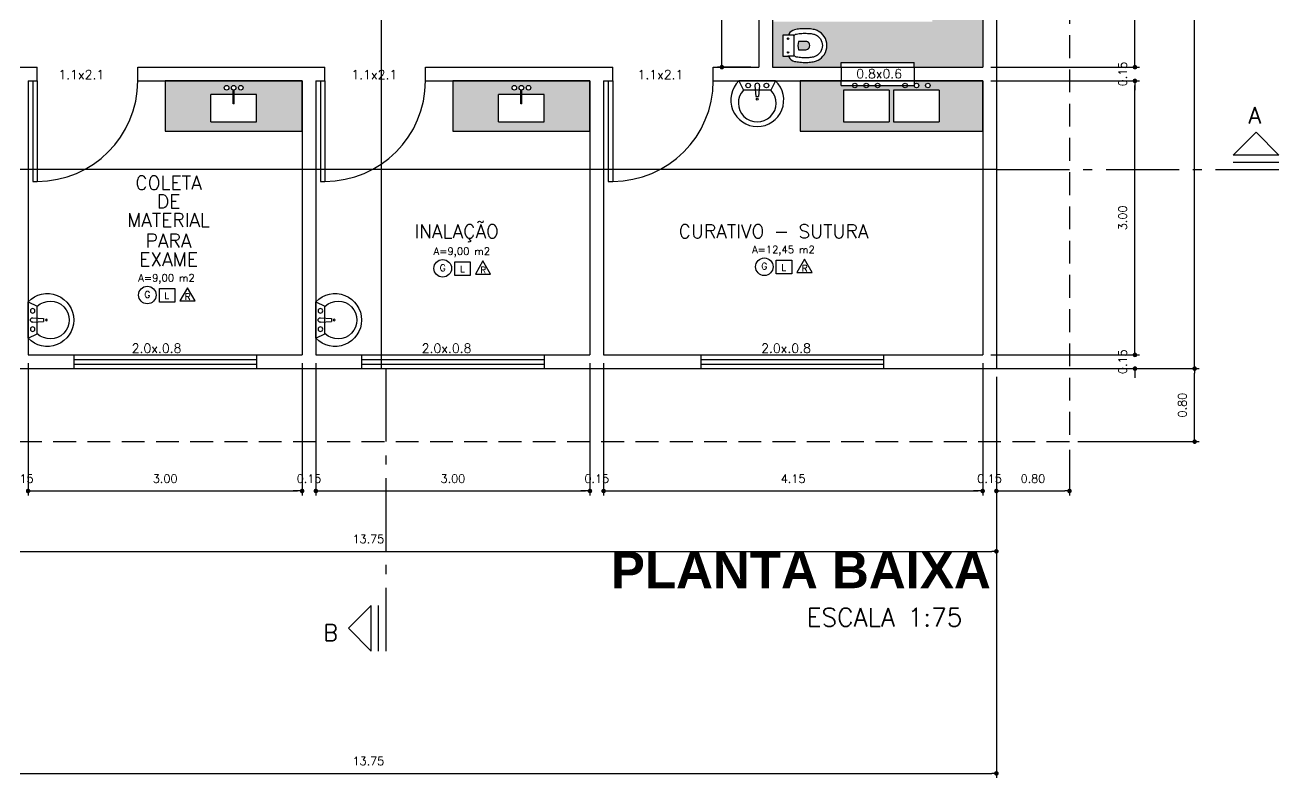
# Model space of a CAD drawing. Extents: x -410.3 to -320, y 119.3 to 190.5.
# Drawn here: x -355.34 to -341.61, y 137.12 to 145.36 of the extents above; entities that cross this region are included whole.
import ezdxf
from ezdxf.enums import TextEntityAlignment as Align

# ---------------------------------------------------------------- set-up
doc = ezdxf.new("R2010")
doc.units = 0
doc.header["$MEASUREMENT"] = 0
doc.linetypes.add('DASHDOT', pattern=[1.1, 0.8, -0.15, 0, -0.15])
doc.linetypes.add('HIDDEN', pattern=[0.375, 0.25, -0.125])
doc.layers.get('DEFPOINTS').update_dxf_attribs({"linetype": 'CONTINUOUS'})
for name, color, linetype in [('ACESSÓRIO', 2, 'CONTINUOUS'), ('ALVENARIA', 7, 'CONTINUOUS'), ('ALVENARIA1', 44, 'CONTINUOUS'), ('COBERTURA', 6, 'CONTINUOUS'), ('COTA', 1, 'CONTINUOUS'), ('HATCH', 30, 'CONTINUOUS'), ('JAPOR', 142, 'CONTINUOUS'), ('TEXTO2', 40, 'CONTINUOUS'), ('TEXTO3', 3, 'CONTINUOUS'), ('TEXTO4', 4, 'CONTINUOUS'), ('TEXTO5', 5, 'CONTINUOUS')]:
    doc.layers.add(name, color=color, linetype=linetype)
doc.styles.add('SANSSERIFBOLD', font='sasb____.pfb')
doc.styles.add('SIMPLEX', font='SIMPLEX.SHX')
doc.dimstyles.new('DIM50', dxfattribs={"dimtxt": 0.09, "dimasz": 0.05, "dimexe": 0.05, "dimexo": 0.09, "dimgap": 0.09, "dimtad": 1, "dimzin": 0, "dimdsep": 46, "dimtxsty": 'SIMPLEX', "dimblk": 'DOT', "dimcen": 0.09, "dimadec": 0, "dimazin": 0, "dimtfac": 1, "dimtix": 1, "dimtofl": 0, "dimtmove": 2, "dimatfit": 3, "dimldrblk": 'DOT', "dimfxl": 1, "dimtolj": 1, "dimtzin": 0, "dimarcsym": 0})
pattern_1 = [(172.5, (0, 0), (-0.13179271, -0.14070132), [0, -0.152, 0, -0.17, 0, -0.1625]), (142.5, (0, 0), (-0.32469797, -0.07441375), [0, -0.082, 0, -0.137, 0, -0.0525]), (102.5, (0.08697, -0.08697), (-0.22060324, 0.21980293), [0, -0.05, 0, -0.18, 0, -0.235]), (92.5, (0.08697, -0.08697), (-0.27462629, 0.15050422), [0, -0.025, 0, -0.118, 0, -0.135])]

# ---------------------------------------------------------------- blocks, each defined once
blk = doc.blocks.new('DOT')
at = {"layer": 'ALVENARIA', "color": 0, "linetype": 'ByBlock'}
blk.add_line((-0.5, 0), (-1, 0), dxfattribs=at)
at = {"layer": 'ALVENARIA', "color": 0, "linetype": 'ByBlock', "const_width": 0.5}
blk.add_lwpolyline([(-0.25, 0, 1), (0.25, 0, 1)], format="xyb", close=True, dxfattribs=at)
blk = doc.blocks.new('*D251')
at = {"layer": 'COTA', "color": 0, "linetype": 'ByBlock', "lineweight": -2}
for p, q in [((-355.454, 141.662), (-355.454, 140.212)), ((-355.304, 141.662), (-355.304, 140.212)), ((-355.504, 140.262), (-355.554, 140.262)), ((-355.254, 140.262), (-355.204, 140.262))]:
    blk.add_line(p, q, dxfattribs=at)
at = {"layer": 'DEFPOINTS', "color": 0, "linetype": 'ByBlock'}
for p in [(-355.454, 141.752), (-355.304, 141.752), (-355.304, 140.262)]:
    blk.add_point(p, dxfattribs=at)
at = {"layer": 'COTA', "color": 0, "linetype": 'ByBlock', "lineweight": -2, "xscale": 0.05, "yscale": 0.05, "zscale": 0.05}
blk.add_blockref('DOT', (-355.454, 140.262), dxfattribs=at)
at = {"layer": 'COTA', "color": 0, "linetype": 'ByBlock', "lineweight": -2, "xscale": 0.05, "yscale": 0.05, "zscale": 0.05, "rotation": 180}
blk.add_blockref('DOT', (-355.304, 140.262), dxfattribs=at)
at = {"layer": 'COTA', "color": 0, "linetype": 'ByBlock', "insert": (-355.379, 140.397), "char_height": 0.09, "attachment_point": 5, "style": 'SIMPLEX'}
blk.add_mtext('\\A1;0.15', dxfattribs=at)
blk = doc.blocks.new('*D252')
at = {"layer": 'COTA', "color": 0, "linetype": 'ByBlock', "lineweight": -2}
for p, q in [((-355.304, 141.662), (-355.304, 140.212)), ((-352.304, 141.662), (-352.304, 140.212)), ((-355.254, 140.262), (-352.354, 140.262))]:
    blk.add_line(p, q, dxfattribs=at)
at = {"layer": 'DEFPOINTS', "color": 0, "linetype": 'ByBlock'}
for p in [(-355.304, 141.752), (-352.304, 141.752), (-352.304, 140.262)]:
    blk.add_point(p, dxfattribs=at)
at = {"layer": 'COTA', "color": 0, "linetype": 'ByBlock', "lineweight": -2, "xscale": 0.05, "yscale": 0.05, "zscale": 0.05, "rotation": 180}
blk.add_blockref('DOT', (-355.304, 140.262), dxfattribs=at)
at = {"layer": 'COTA', "color": 0, "linetype": 'ByBlock', "lineweight": -2, "xscale": 0.05, "yscale": 0.05, "zscale": 0.05}
blk.add_blockref('DOT', (-352.304, 140.262), dxfattribs=at)
at = {"layer": 'COTA', "color": 0, "linetype": 'ByBlock', "insert": (-353.804, 140.397), "char_height": 0.09, "attachment_point": 5, "style": 'SIMPLEX'}
blk.add_mtext('\\A1;3.00', dxfattribs=at)
blk = doc.blocks.new('*D253')
at = {"layer": 'COTA', "color": 0, "linetype": 'ByBlock', "lineweight": -2}
for p, q in [((-352.304, 141.662), (-352.304, 140.212)), ((-352.154, 141.662), (-352.154, 140.212)), ((-352.354, 140.262), (-352.404, 140.262)), ((-352.104, 140.262), (-352.054, 140.262))]:
    blk.add_line(p, q, dxfattribs=at)
at = {"layer": 'DEFPOINTS', "color": 0, "linetype": 'ByBlock'}
for p in [(-352.304, 141.752), (-352.154, 141.752), (-352.154, 140.262)]:
    blk.add_point(p, dxfattribs=at)
at = {"layer": 'COTA', "color": 0, "linetype": 'ByBlock', "lineweight": -2, "xscale": 0.05, "yscale": 0.05, "zscale": 0.05}
blk.add_blockref('DOT', (-352.304, 140.262), dxfattribs=at)
at = {"layer": 'COTA', "color": 0, "linetype": 'ByBlock', "lineweight": -2, "xscale": 0.05, "yscale": 0.05, "zscale": 0.05, "rotation": 180}
blk.add_blockref('DOT', (-352.154, 140.262), dxfattribs=at)
at = {"layer": 'COTA', "color": 0, "linetype": 'ByBlock', "insert": (-352.229, 140.397), "char_height": 0.09, "attachment_point": 5, "style": 'SIMPLEX'}
blk.add_mtext('\\A1;0.15', dxfattribs=at)
blk = doc.blocks.new('*D254')
at = {"layer": 'COTA', "color": 0, "linetype": 'ByBlock', "lineweight": -2}
for p, q in [((-352.154, 141.662), (-352.154, 140.212)), ((-349.154, 141.662), (-349.154, 140.212)), ((-352.104, 140.262), (-349.204, 140.262))]:
    blk.add_line(p, q, dxfattribs=at)
at = {"layer": 'DEFPOINTS', "color": 0, "linetype": 'ByBlock'}
for p in [(-352.154, 141.752), (-349.154, 141.752), (-349.154, 140.262)]:
    blk.add_point(p, dxfattribs=at)
at = {"layer": 'COTA', "color": 0, "linetype": 'ByBlock', "lineweight": -2, "xscale": 0.05, "yscale": 0.05, "zscale": 0.05, "rotation": 180}
blk.add_blockref('DOT', (-352.154, 140.262), dxfattribs=at)
at = {"layer": 'COTA', "color": 0, "linetype": 'ByBlock', "lineweight": -2, "xscale": 0.05, "yscale": 0.05, "zscale": 0.05}
blk.add_blockref('DOT', (-349.154, 140.262), dxfattribs=at)
at = {"layer": 'COTA', "color": 0, "linetype": 'ByBlock', "insert": (-350.654, 140.397), "char_height": 0.09, "attachment_point": 5, "style": 'SIMPLEX'}
blk.add_mtext('\\A1;3.00', dxfattribs=at)
blk = doc.blocks.new('*D255')
at = {"layer": 'COTA', "color": 0, "linetype": 'ByBlock', "lineweight": -2}
for p, q in [((-349.154, 141.662), (-349.154, 140.212)), ((-349.004, 141.662), (-349.004, 140.212)), ((-349.204, 140.262), (-349.254, 140.262)), ((-348.954, 140.262), (-348.904, 140.262))]:
    blk.add_line(p, q, dxfattribs=at)
at = {"layer": 'DEFPOINTS', "color": 0, "linetype": 'ByBlock'}
for p in [(-349.154, 141.752), (-349.004, 141.752), (-349.004, 140.262)]:
    blk.add_point(p, dxfattribs=at)
at = {"layer": 'COTA', "color": 0, "linetype": 'ByBlock', "lineweight": -2, "xscale": 0.05, "yscale": 0.05, "zscale": 0.05}
blk.add_blockref('DOT', (-349.154, 140.262), dxfattribs=at)
at = {"layer": 'COTA', "color": 0, "linetype": 'ByBlock', "lineweight": -2, "xscale": 0.05, "yscale": 0.05, "zscale": 0.05, "rotation": 180}
blk.add_blockref('DOT', (-349.004, 140.262), dxfattribs=at)
at = {"layer": 'COTA', "color": 0, "linetype": 'ByBlock', "insert": (-349.079, 140.397), "char_height": 0.09, "attachment_point": 5, "style": 'SIMPLEX'}
blk.add_mtext('\\A1;0.15', dxfattribs=at)
blk = doc.blocks.new('*D256')
at = {"layer": 'COTA', "color": 0, "linetype": 'ByBlock', "lineweight": -2}
for p, q in [((-349.004, 141.662), (-349.004, 140.212)), ((-344.854, 141.662), (-344.854, 140.212)), ((-348.954, 140.262), (-344.904, 140.262))]:
    blk.add_line(p, q, dxfattribs=at)
at = {"layer": 'DEFPOINTS', "color": 0, "linetype": 'ByBlock'}
for p in [(-349.004, 141.752), (-344.854, 141.752), (-344.854, 140.262)]:
    blk.add_point(p, dxfattribs=at)
at = {"layer": 'COTA', "color": 0, "linetype": 'ByBlock', "lineweight": -2, "xscale": 0.05, "yscale": 0.05, "zscale": 0.05, "rotation": 180}
blk.add_blockref('DOT', (-349.004, 140.262), dxfattribs=at)
at = {"layer": 'COTA', "color": 0, "linetype": 'ByBlock', "lineweight": -2, "xscale": 0.05, "yscale": 0.05, "zscale": 0.05}
blk.add_blockref('DOT', (-344.854, 140.262), dxfattribs=at)
at = {"layer": 'COTA', "color": 0, "linetype": 'ByBlock', "insert": (-346.929, 140.397), "char_height": 0.09, "attachment_point": 5, "style": 'SIMPLEX'}
blk.add_mtext('\\A1;4.15', dxfattribs=at)
blk = doc.blocks.new('*D257')
at = {"layer": 'COTA', "color": 0, "linetype": 'ByBlock', "lineweight": -2}
for p, q in [((-344.854, 141.662), (-344.854, 140.212)), ((-344.704, 141.512), (-344.704, 140.212)), ((-344.904, 140.262), (-344.954, 140.262)), ((-344.654, 140.262), (-344.604, 140.262))]:
    blk.add_line(p, q, dxfattribs=at)
at = {"layer": 'DEFPOINTS', "color": 0, "linetype": 'ByBlock'}
for p in [(-344.854, 141.752), (-344.704, 141.602), (-344.704, 140.262)]:
    blk.add_point(p, dxfattribs=at)
at = {"layer": 'COTA', "color": 0, "linetype": 'ByBlock', "lineweight": -2, "xscale": 0.05, "yscale": 0.05, "zscale": 0.05}
blk.add_blockref('DOT', (-344.854, 140.262), dxfattribs=at)
at = {"layer": 'COTA', "color": 0, "linetype": 'ByBlock', "lineweight": -2, "xscale": 0.05, "yscale": 0.05, "zscale": 0.05, "rotation": 180}
blk.add_blockref('DOT', (-344.704, 140.262), dxfattribs=at)
at = {"layer": 'COTA', "color": 0, "linetype": 'ByBlock', "insert": (-344.779, 140.397), "char_height": 0.09, "attachment_point": 5, "style": 'SIMPLEX'}
blk.add_mtext('\\A1;0.15', dxfattribs=at)
blk = doc.blocks.new('*D258')
at = {"layer": 'COTA', "color": 0, "linetype": 'ByBlock', "lineweight": -2}
for p, q in [((-344.704, 141.512), (-344.704, 140.212)), ((-343.904, 140.712), (-343.904, 140.212)), ((-344.654, 140.262), (-343.954, 140.262))]:
    blk.add_line(p, q, dxfattribs=at)
at = {"layer": 'DEFPOINTS', "color": 0, "linetype": 'ByBlock'}
for p in [(-344.704, 141.602), (-343.904, 140.802), (-343.904, 140.262)]:
    blk.add_point(p, dxfattribs=at)
at = {"layer": 'COTA', "color": 0, "linetype": 'ByBlock', "lineweight": -2, "xscale": 0.05, "yscale": 0.05, "zscale": 0.05, "rotation": 180}
blk.add_blockref('DOT', (-344.704, 140.262), dxfattribs=at)
at = {"layer": 'COTA', "color": 0, "linetype": 'ByBlock', "lineweight": -2, "xscale": 0.05, "yscale": 0.05, "zscale": 0.05}
blk.add_blockref('DOT', (-343.904, 140.262), dxfattribs=at)
at = {"layer": 'COTA', "color": 0, "linetype": 'ByBlock', "insert": (-344.304, 140.397), "char_height": 0.09, "attachment_point": 5, "style": 'SIMPLEX'}
blk.add_mtext('\\A1;0.80', dxfattribs=at)
blk = doc.blocks.new('*D259')
at = {"layer": 'COTA', "color": 0, "linetype": 'ByBlock', "lineweight": -2}
for p, q in [((-343.187, 141.802), (-343.187, 141.852)), ((-344.764, 141.752), (-343.137, 141.752)), ((-344.614, 141.602), (-343.137, 141.602)), ((-343.187, 141.552), (-343.187, 141.502))]:
    blk.add_line(p, q, dxfattribs=at)
at = {"layer": 'DEFPOINTS', "color": 0, "linetype": 'ByBlock'}
for p in [(-344.854, 141.752), (-343.187, 141.752), (-344.704, 141.602)]:
    blk.add_point(p, dxfattribs=at)
at = {"layer": 'COTA', "color": 0, "linetype": 'ByBlock', "lineweight": -2, "xscale": 0.05, "yscale": 0.05, "zscale": 0.05}
for p, rotation in [((-343.187, 141.752), 270), ((-343.187, 141.602), 90)]:
    blk.add_blockref('DOT', p, dxfattribs=dict(at, rotation=rotation))
at = {"layer": 'COTA', "color": 0, "linetype": 'ByBlock', "insert": (-343.322, 141.677), "char_height": 0.09, "attachment_point": 5, "rotation": 90, "style": 'SIMPLEX'}
blk.add_mtext('\\A1;0.15', dxfattribs=at)
blk = doc.blocks.new('*D260')
at = {"layer": 'COTA', "color": 0, "linetype": 'ByBlock', "lineweight": -2}
for p, q in [((-344.764, 144.752), (-343.137, 144.752)), ((-343.187, 141.802), (-343.187, 144.702)), ((-344.764, 141.752), (-343.137, 141.752))]:
    blk.add_line(p, q, dxfattribs=at)
at = {"layer": 'DEFPOINTS', "color": 0, "linetype": 'ByBlock'}
for p in [(-344.854, 144.752), (-343.187, 144.752), (-344.854, 141.752)]:
    blk.add_point(p, dxfattribs=at)
at = {"layer": 'COTA', "color": 0, "linetype": 'ByBlock', "lineweight": -2, "xscale": 0.05, "yscale": 0.05, "zscale": 0.05}
for p, rotation in [((-343.187, 144.752), 90), ((-343.187, 141.752), 270)]:
    blk.add_blockref('DOT', p, dxfattribs=dict(at, rotation=rotation))
at = {"layer": 'COTA', "color": 0, "linetype": 'ByBlock', "insert": (-343.322, 143.252), "char_height": 0.09, "attachment_point": 5, "rotation": 90, "style": 'SIMPLEX'}
blk.add_mtext('\\A1;3.00', dxfattribs=at)
blk = doc.blocks.new('*D261')
at = {"layer": 'COTA', "color": 0, "linetype": 'ByBlock', "lineweight": -2}
for p, q in [((-343.187, 144.952), (-343.187, 145.002)), ((-344.764, 144.902), (-343.137, 144.902)), ((-344.764, 144.752), (-343.137, 144.752)), ((-343.187, 144.702), (-343.187, 144.652))]:
    blk.add_line(p, q, dxfattribs=at)
at = {"layer": 'DEFPOINTS', "color": 0, "linetype": 'ByBlock'}
for p in [(-344.854, 144.902), (-343.187, 144.902), (-344.854, 144.752)]:
    blk.add_point(p, dxfattribs=at)
at = {"layer": 'COTA', "color": 0, "linetype": 'ByBlock', "lineweight": -2, "xscale": 0.05, "yscale": 0.05, "zscale": 0.05}
for p, rotation in [((-343.187, 144.902), 270), ((-343.187, 144.752), 90)]:
    blk.add_blockref('DOT', p, dxfattribs=dict(at, rotation=rotation))
at = {"layer": 'COTA', "color": 0, "linetype": 'ByBlock', "insert": (-343.322, 144.827), "char_height": 0.09, "attachment_point": 5, "rotation": 90, "style": 'SIMPLEX'}
blk.add_mtext('\\A1;0.15', dxfattribs=at)
blk = doc.blocks.new('*D262')
at = {"layer": 'COTA', "color": 0, "linetype": 'ByBlock', "lineweight": -2}
for p, q in [((-344.764, 148.052), (-343.137, 148.052)), ((-343.187, 144.952), (-343.187, 148.002)), ((-344.764, 144.902), (-343.137, 144.902))]:
    blk.add_line(p, q, dxfattribs=at)
at = {"layer": 'DEFPOINTS', "color": 0, "linetype": 'ByBlock'}
for p in [(-344.854, 148.052), (-343.187, 148.052), (-344.854, 144.902)]:
    blk.add_point(p, dxfattribs=at)
at = {"layer": 'COTA', "color": 0, "linetype": 'ByBlock', "lineweight": -2, "xscale": 0.05, "yscale": 0.05, "zscale": 0.05}
for p, rotation in [((-343.187, 148.052), 90), ((-343.187, 144.902), 270)]:
    blk.add_blockref('DOT', p, dxfattribs=dict(at, rotation=rotation))
at = {"layer": 'COTA', "color": 0, "linetype": 'ByBlock', "insert": (-343.322, 146.477), "char_height": 0.09, "attachment_point": 5, "rotation": 90, "style": 'SIMPLEX'}
blk.add_mtext('\\A1;3.15', dxfattribs=at)
blk = doc.blocks.new('LAVAT01')
at = {"layer": 'ACESSÓRIO'}
for p, q in [((-0.025, 0.05), (-0.015, 0.17)), ((0.015, 0.17), (-0.015, 0.17)), ((0.025, 0.05), (0.015, 0.17)), ((-0.2, 0), (-0.15, 0.1)), ((-0.2, 0), (0.2, 0)), ((-0.15, 0.1), (0.15, 0.1)), ((0.2, 0), (0.15, 0.1))]:
    blk.add_line(p, q, dxfattribs=at)
for centre, radius in [((0, 0.2), 0.01), ((-0.1, 0.05), 0.025), ((0.1, 0.05), 0.025)]:
    blk.add_circle(centre, radius, dxfattribs=at)
for centre, radius, start, end in [((0, 0.21), 0.29, 313.6028, 226.3972), ((0, 0.243), 0.207, 316.3972, 223.6028), ((0, 0.05), 0.025, 180, 0)]:
    blk.add_arc(centre, radius, start, end, dxfattribs=at)
blk = doc.blocks.new('VASO4')
at = {"layer": 'ACESSÓRIO', "linetype": 'Continuous'}
blk.add_line((0.008, 0.129), (0.008, -0.101), dxfattribs=at)
at = {"layer": 'ACESSÓRIO'}
for points in [[(0.008, -0.101), (0.062, -0.101, -0.230445), (0.076, -0.11, 0.23338), (0.136, -0.159, 0.01224), (0.166, -0.164, 0.012146), (0.196, -0.168, 0.027041), (0.266, -0.171, 0.02486), (0.326, -0.166, 0.024258), (0.356, -0.161, 0.054364), (0.396, -0.145, 0.124881), (0.462, -0.086, 0.148509), (0.492, 0.014, 0.148509), (0.462, 0.114, 0.124881), (0.396, 0.173, 0.054364), (0.356, 0.188, 0.024258), (0.326, 0.194, 0.02486), (0.266, 0.198, 0.027041), (0.196, 0.196, 0.012146), (0.166, 0.192, 0.01224), (0.136, 0.186, 0.23338), (0.076, 0.138, -0.230445), (0.062, 0.129), (0.008, 0.129)], [(0.131, 0.116, -0.294455), (0.146, 0.137, -0.039934), (0.174, 0.142, -0.011944), (0.201, 0.146, -0.026776), (0.265, 0.148, -0.024689), (0.319, 0.144, -0.023307), (0.344, 0.14, -0.058725), (0.376, 0.127, -0.118027), (0.421, 0.086, -0.148338), (0.442, 0.014, -0.148338), (0.421, -0.058, -0.118027), (0.376, -0.099, -0.058725), (0.344, -0.112, -0.023307), (0.319, -0.117, -0.024689), (0.265, -0.121, -0.026776), (0.201, -0.118, -0.011944), (0.174, -0.115, -0.039934), (0.146, -0.109, -0.294455), (0.131, -0.089)]]:
    blk.add_lwpolyline(points, format="xyb", dxfattribs=at)
for points in [[(0.124, 0.129), (0.062, 0.129)], [(0.131, 0.119), (0.131, 0.117), (0.131, 0.014), (0.131, -0.09), (0.131, -0.092)], [(0.124, -0.101), (0.062, -0.101)]]:
    blk.add_lwpolyline(points, dxfattribs=at)
blk.add_lwpolyline([(0.296, 0.04, 0.226513), (0.261, 0.059), (0.182, 0.059, 0.186813), (0.182, -0.032), (0.261, -0.032, 0.226513), (0.296, -0.012, 0.326923)], format="xyb", close=True, dxfattribs=at)
for centre in [(0.066, 0.089), (0.066, -0.061)]:
    blk.add_circle(centre, 0.0075, dxfattribs=at)
for centre, start, end in [((0.123, 0.121), 351.7463, 83.809), ((0.123, -0.093), 276.191, 8.2537)]:
    blk.add_arc(centre, 0.00842, start, end, dxfattribs=at)
blk = doc.blocks.new('*D281')
at = {"layer": 'COTA', "color": 0, "linetype": 'ByBlock', "lineweight": -2}
for p, q in [((-345.301, 141.602), (-342.484, 141.602)), ((-342.534, 140.852), (-342.534, 141.552)), ((-343.814, 140.802), (-342.484, 140.802))]:
    blk.add_line(p, q, dxfattribs=at)
at = {"layer": 'DEFPOINTS', "color": 0, "linetype": 'ByBlock'}
for p in [(-345.391, 141.602), (-342.534, 141.602), (-343.904, 140.802)]:
    blk.add_point(p, dxfattribs=at)
at = {"layer": 'COTA', "color": 0, "linetype": 'ByBlock', "lineweight": -2, "xscale": 0.05, "yscale": 0.05, "zscale": 0.05}
for p, rotation in [((-342.534, 141.602), 90), ((-342.534, 140.802), 270)]:
    blk.add_blockref('DOT', p, dxfattribs=dict(at, rotation=rotation))
at = {"layer": 'COTA', "color": 0, "linetype": 'ByBlock', "insert": (-342.669, 141.202), "char_height": 0.09, "attachment_point": 5, "rotation": 90, "style": 'SIMPLEX'}
blk.add_mtext('\\A1;0.80', dxfattribs=at)
blk = doc.blocks.new('*D282')
at = {"layer": 'COTA', "color": 0, "linetype": 'ByBlock', "lineweight": -2}
for p, q in [((-344.564, 151.202), (-342.484, 151.202)), ((-342.534, 141.652), (-342.534, 151.152)), ((-345.301, 141.602), (-342.484, 141.602))]:
    blk.add_line(p, q, dxfattribs=at)
at = {"layer": 'DEFPOINTS', "color": 0, "linetype": 'ByBlock'}
for p in [(-344.654, 151.202), (-342.534, 151.202), (-345.391, 141.602)]:
    blk.add_point(p, dxfattribs=at)
at = {"layer": 'COTA', "color": 0, "linetype": 'ByBlock', "lineweight": -2, "xscale": 0.05, "yscale": 0.05, "zscale": 0.05}
for p, rotation in [((-342.534, 151.202), 90), ((-342.534, 141.602), 270)]:
    blk.add_blockref('DOT', p, dxfattribs=dict(at, rotation=rotation))
at = {"layer": 'COTA', "color": 0, "linetype": 'ByBlock', "insert": (-342.669, 146.402), "char_height": 0.09, "attachment_point": 5, "rotation": 90, "style": 'SIMPLEX'}
blk.add_mtext('\\A1;9.60', dxfattribs=at)
blk = doc.blocks.new('BAN2M2C')
at = {"layer": 'ACESSÓRIO'}
for p, q in [((1, 0), (-1, 0)), ((-1, 0), (-1, -0.55)), ((1, -0.55), (1, 0)), ((-0.525, -0.1), (-0.525, -0.45)), ((-0.025, -0.1), (-0.525, -0.1)), ((-0.025, -0.1), (-0.025, -0.45)), ((0.025, -0.1), (0.025, -0.45)), ((0.525, -0.1), (0.025, -0.1)), ((0.525, -0.1), (0.525, -0.45)), ((-0.525, -0.45), (-0.025, -0.45)), ((0.025, -0.45), (0.525, -0.45)), ((-1, -0.55), (1, -0.55))]:
    blk.add_line(p, q, dxfattribs=at)
for centre in [(-0.4, -0.05), (-0.275, -0.05), (-0.15, -0.05), (0.15, -0.05), (0.275, -0.05), (0.4, -0.05)]:
    blk.add_circle(centre, 0.025, dxfattribs=at)
blk = doc.blocks.new('BAN15M1C')
at = {"layer": 'ACESSÓRIO'}
for p, q in [((0.75, 0), (-0.75, 0)), ((-0.75, 0), (-0.75, -0.55)), ((0.75, -0.55), (0.75, 0)), ((-0.005, -0.25), (-0.005, -0.099)), ((0.005, -0.25), (0.005, -0.099)), ((-0.25, -0.45), (-0.25, -0.15)), ((0.25, -0.15), (-0.25, -0.15)), ((0.005, -0.25), (-0.005, -0.25)), ((0.25, -0.45), (0.25, -0.15)), ((-0.25, -0.45), (0.25, -0.45)), ((-0.75, -0.55), (0.75, -0.55))]:
    blk.add_line(p, q, dxfattribs=at)
for centre in [(-0.077, -0.075), (0, -0.075), (0.078, -0.075)]:
    blk.add_circle(centre, 0.025, dxfattribs=at)
blk = doc.blocks.new('*D349')
at = {"layer": 'COTA', "color": 0, "linetype": 'ByBlock', "lineweight": -2}
for p, q in [((-347.394, 146.902), (-347.759, 146.902)), ((-347.709, 144.952), (-347.709, 146.852)), ((-347.394, 144.902), (-347.759, 144.902))]:
    blk.add_line(p, q, dxfattribs=at)
at = {"layer": 'DEFPOINTS', "color": 0, "linetype": 'ByBlock'}
for p in [(-347.709, 146.902), (-347.304, 146.902), (-347.304, 144.902)]:
    blk.add_point(p, dxfattribs=at)
at = {"layer": 'COTA', "color": 0, "linetype": 'ByBlock', "lineweight": -2, "xscale": 0.05, "yscale": 0.05, "zscale": 0.05}
for p, rotation in [((-347.709, 146.902), 90), ((-347.709, 144.902), 270)]:
    blk.add_blockref('DOT', p, dxfattribs=dict(at, rotation=rotation))
at = {"layer": 'COTA', "color": 0, "linetype": 'ByBlock', "insert": (-347.844, 145.902), "char_height": 0.09, "attachment_point": 5, "rotation": 90, "style": 'SIMPLEX'}
blk.add_mtext('\\A1;2.00', dxfattribs=at)
blk = doc.blocks.new('*D361')
at = {"layer": 'COTA', "color": 0, "linetype": 'ByBlock', "lineweight": -2}
for p, q in [((-344.704, 141.512), (-344.704, 137.12)), ((-358.454, 139.662), (-358.454, 137.12)), ((-358.404, 137.17), (-344.754, 137.17))]:
    blk.add_line(p, q, dxfattribs=at)
at = {"layer": 'DEFPOINTS', "color": 0, "linetype": 'ByBlock'}
for p in [(-344.704, 141.602), (-358.454, 139.752), (-344.704, 137.17)]:
    blk.add_point(p, dxfattribs=at)
at = {"layer": 'COTA', "color": 0, "linetype": 'ByBlock', "lineweight": -2, "xscale": 0.05, "yscale": 0.05, "zscale": 0.05, "rotation": 180}
blk.add_blockref('DOT', (-358.454, 137.17), dxfattribs=at)
at = {"layer": 'COTA', "color": 0, "linetype": 'ByBlock', "lineweight": -2, "xscale": 0.05, "yscale": 0.05, "zscale": 0.05}
blk.add_blockref('DOT', (-344.704, 137.17), dxfattribs=at)
at = {"layer": 'COTA', "color": 0, "linetype": 'ByBlock', "insert": (-351.579, 137.305), "char_height": 0.09, "attachment_point": 5, "style": 'SIMPLEX'}
blk.add_mtext('\\A1;13.75', dxfattribs=at)
blk = doc.blocks.new('*D372')
at = {"layer": 'COTA', "color": 0, "linetype": 'ByBlock', "lineweight": -2}
for p, q in [((-358.454, 141.512), (-358.454, 139.551)), ((-344.704, 141.512), (-344.704, 139.551)), ((-358.404, 139.601), (-344.754, 139.601))]:
    blk.add_line(p, q, dxfattribs=at)
at = {"layer": 'DEFPOINTS', "color": 0, "linetype": 'ByBlock'}
for p in [(-358.454, 141.602), (-344.704, 141.602), (-344.704, 139.601)]:
    blk.add_point(p, dxfattribs=at)
at = {"layer": 'COTA', "color": 0, "linetype": 'ByBlock', "lineweight": -2, "xscale": 0.05, "yscale": 0.05, "zscale": 0.05, "rotation": 180}
blk.add_blockref('DOT', (-358.454, 139.601), dxfattribs=at)
at = {"layer": 'COTA', "color": 0, "linetype": 'ByBlock', "lineweight": -2, "xscale": 0.05, "yscale": 0.05, "zscale": 0.05}
blk.add_blockref('DOT', (-344.704, 139.601), dxfattribs=at)
at = {"layer": 'COTA', "color": 0, "linetype": 'ByBlock', "insert": (-351.579, 139.736), "char_height": 0.09, "attachment_point": 5, "style": 'SIMPLEX'}
blk.add_mtext('\\A1;13.75', dxfattribs=at)

msp = doc.modelspace()

# ---------------------------------------------------------------- hatches: boundary and pattern name
at = {"layer": 'ACESSÓRIO', "linetype": 'ByBlock'}
h = msp.add_hatch(dxfattribs=at)
h.set_pattern_fill('AR-SAND', color=256, scale=0.1, angle=135, style=0)
h.set_pattern_definition(pattern_1)
h.paths.add_polyline_path([(-344.854, 144.752), (-345.604, 144.752), (-345.604, 144.702, -1), (-345.554, 144.702, -1), (-345.604, 144.702), (-345.679, 144.702, -1), (-345.729, 144.702), (-345.979, 144.702, -1), (-346.029, 144.702), (-346.104, 144.702, -1), (-346.154, 144.702), (-346.229, 144.702, -1), (-346.279, 144.702), (-346.404, 144.702), (-346.404, 144.752), (-346.854, 144.752), (-346.854, 144.202), (-344.854, 144.202)])
h.paths.add_polyline_path([(-346.379, 144.652), (-345.879, 144.652), (-345.879, 144.302), (-346.379, 144.302)], flags=16)
h.paths.add_polyline_path([(-345.829, 144.652), (-345.329, 144.652), (-345.329, 144.302), (-345.829, 144.302)], flags=16)
h.paths.add_polyline_path([(-345.429, 144.702, -1), (-345.479, 144.702, -1)], flags=16)
h.paths.add_polyline_path([(-344.854, 145.477), (-344.854, 147.477), (-344.854, 148.052), (-345.204, 148.052), (-345.204, 148.002), (-345.404, 148.002), (-345.404, 145.402), (-347.154, 145.402), (-347.154, 144.902), (-346.404, 144.902), (-346.404, 144.952), (-345.604, 144.952), (-345.604, 144.902), (-344.854, 144.902)])
h.paths.add_polyline_path([(-345.304, 145.952), (-345.304, 146.452), (-344.954, 146.452), (-344.954, 145.952)], flags=16)
h.paths.add_polyline_path([(-344.929, 146.077, -1), (-344.879, 146.077, -1)], flags=16)
h.paths.add_polyline_path([(-344.929, 146.202, -1), (-344.879, 146.202, -1)], flags=16)
h.paths.add_polyline_path([(-344.929, 146.327, -1), (-344.879, 146.327, -1)], flags=16)
h.paths.add_polyline_path([(-346.559, 145.139, -0.148509), (-346.589, 145.039, -0.124881), (-346.655, 144.98, -0.054364), (-346.695, 144.965, -0.024258), (-346.725, 144.959, -0.02486), (-346.785, 144.955, -0.027041), (-346.855, 144.957, -0.012146), (-346.885, 144.961, -0.010983), (-346.912, 144.966, -0.242871), (-346.975, 145.015, 0.230445), (-346.989, 145.024), (-347.043, 145.024), (-347.043, 145.254), (-346.989, 145.254, 0.230445), (-346.975, 145.263, -0.242871), (-346.912, 145.312, -0.010983), (-346.885, 145.317, -0.012146), (-346.855, 145.321, -0.027041), (-346.785, 145.324, -0.02486), (-346.725, 145.319, -0.024258), (-346.695, 145.314, -0.054364), (-346.655, 145.298, -0.124881), (-346.589, 145.239, -0.148509)], flags=16)
h.paths.add_polyline_path([(-345.304, 146.502), (-345.304, 147.002), (-344.954, 147.002), (-344.954, 146.502)], flags=16)
h.paths.add_polyline_path([(-346.92, 145.034, -0.023036), (-346.92, 145.033), (-346.92, 145.036)], flags=0)
h.paths.add_polyline_path([(-346.9, 145.263, 0.058144), (-346.905, 145.262, -0.007522)], flags=0)
h.paths.add_polyline_path([(-344.929, 146.627, -1), (-344.879, 146.627, -1)], flags=16)
h.paths.add_polyline_path([(-346.755, 145.113, -0.259773), (-346.796, 145.094), (-346.869, 145.094, -0.186813), (-346.869, 145.185), (-346.796, 145.185, -0.259773), (-346.755, 145.165, -0.326923)], flags=0)
h.paths.add_polyline_path([(-344.929, 146.752, -1), (-344.879, 146.752, -1)], flags=16)
h.paths.add_polyline_path([(-346.927, 145.254), (-346.929, 145.254, -0.05408)], flags=0)
h.paths.add_polyline_path([(-346.993, 145.214, -1), (-346.978, 145.214, -1)], flags=0)
h.paths.add_polyline_path([(-344.929, 146.877, -1), (-344.879, 146.877, -1)], flags=16)
h.paths.add_polyline_path([(-346.993, 145.064, -1), (-346.978, 145.064, -1)], flags=0)
h.paths.add_polyline_path([(-344.854, 150.627), (-344.854, 151.052), (-347.154, 151.052), (-347.154, 150.352), (-345.954, 150.352), (-345.954, 150.552), (-345.404, 150.552), (-345.404, 148.252), (-345.204, 148.252), (-345.204, 148.202), (-344.854, 148.202), (-344.854, 148.627)])
h.paths.add_polyline_path([(-346.004, 150.402), (-347.104, 150.402), (-347.104, 151.002), (-346.004, 151.002)], flags=16)
h.paths.add_polyline_path([(-347.304, 151.052), (-347.979, 151.052), (-349.979, 151.052), (-350.654, 151.052), (-350.654, 149.352), (-350.454, 149.352), (-350.454, 149.402), (-350.154, 149.402), (-350.154, 150.552), (-347.304, 150.552)])
h.paths.add_polyline_path([(-347.704, 149.202), (-349.304, 149.202), (-349.304, 148.702), (-348.204, 148.702)])
h.paths.add_polyline_path([(-348.779, 149.14, -1), (-348.729, 149.14, -1)], flags=16)
h.paths.add_polyline_path([(-353.604, 148.402), (-354.704, 147.952), (-353.604, 147.952)])
h.paths.add_polyline_path([(-353.604, 148.402), (-354.704, 148.402), (-354.704, 147.952)])
h.paths.add_polyline_path([(-344.865, 145.365), (-344.865, 145.944), (-345.015, 145.944), (-345.015, 145.365)], flags=24)
h.paths.add_polyline_path([(-344.865, 149.335), (-344.865, 149.914), (-345.015, 149.914), (-345.015, 149.335)], flags=24)
h.paths.add_polyline_path([(-347.037, 150.635), (-346.054, 150.635), (-346.054, 150.785), (-347.037, 150.785)], flags=8)
h.paths.add_polyline_path([(-349.359, 150.877), (-348.733, 150.877), (-348.733, 151.027), (-349.359, 151.027)], flags=24)
h = msp.add_hatch(dxfattribs=at)
h.set_pattern_fill('AR-SAND', color=256, scale=0.1, angle=135, style=0)
h.set_pattern_definition(pattern_1)
h.paths.add_polyline_path([(-359.804, 144.902), (-360.304, 144.902), (-360.304, 143.675, 0.475337), (-358.604, 142.004), (-358.604, 142.509, -0.429076), (-359.804, 143.414)])
h.paths.add_polyline_path([(-356.954, 144.752), (-358.454, 144.752), (-358.454, 144.202), (-356.954, 144.202)])
h.paths.add_polyline_path([(-357.954, 144.602), (-357.709, 144.602), (-357.709, 144.653, -0.356394), (-357.729, 144.677, -1), (-357.679, 144.677, -0.356394), (-357.699, 144.653), (-357.699, 144.602), (-357.454, 144.602), (-357.454, 144.302), (-357.954, 144.302)], flags=16)
h.paths.add_polyline_path([(-357.806, 144.677, -1), (-357.756, 144.677, -1)], flags=16)
h.paths.add_polyline_path([(-357.601, 144.677, -1), (-357.651, 144.677, -1)], flags=16)
h.paths.add_polyline_path([(-352.304, 144.752), (-353.804, 144.752), (-353.804, 144.202), (-352.304, 144.202)])
h.paths.add_polyline_path([(-353.304, 144.602), (-353.059, 144.602), (-353.059, 144.653, -0.356394), (-353.079, 144.677, -1), (-353.029, 144.677, -0.356394), (-353.049, 144.653), (-353.049, 144.602), (-352.804, 144.602), (-352.804, 144.302), (-353.304, 144.302)], flags=16)
h.paths.add_polyline_path([(-353.156, 144.677, -1), (-353.106, 144.677, -1)], flags=16)
h.paths.add_polyline_path([(-352.951, 144.677, -1), (-353.001, 144.677, -1)], flags=16)
h.paths.add_polyline_path([(-349.154, 144.752), (-350.654, 144.752), (-350.654, 144.202), (-349.154, 144.202)])
h.paths.add_polyline_path([(-350.154, 144.602), (-349.909, 144.602), (-349.909, 144.653, -0.356394), (-349.929, 144.677, -1), (-349.879, 144.677, -0.356394), (-349.899, 144.653), (-349.899, 144.602), (-349.654, 144.602), (-349.654, 144.302), (-350.154, 144.302)], flags=16)
h.paths.add_polyline_path([(-349.956, 144.677, -1), (-350.006, 144.677, -1)], flags=16)
h.paths.add_polyline_path([(-349.801, 144.677, -1), (-349.851, 144.677, -1)], flags=16)

# ---------------------------------------------------------------- linework, layer by layer
at = {"layer": 'ALVENARIA'}
for p, q in [((-347.304, 145.502), (-347.304, 144.902)), ((-347.154, 145.502), (-347.154, 144.902)), ((-344.854, 145.477), (-344.854, 144.902)), ((-344.704, 145.477), (-344.704, 141.602)), ((-355.554, 144.902), (-355.204, 144.902)), ((-355.204, 144.752), (-355.204, 144.902)), ((-354.104, 144.902), (-352.054, 144.902)), ((-354.104, 144.752), (-354.104, 144.902)), ((-352.054, 144.752), (-352.054, 144.902)), ((-350.954, 144.752), (-350.954, 144.902)), ((-350.954, 144.902), (-348.904, 144.902)), ((-348.904, 144.752), (-348.904, 144.902)), ((-347.804, 144.752), (-347.804, 144.902)), ((-347.804, 144.902), (-347.304, 144.902)), ((-347.154, 144.902), (-346.404, 144.902)), ((-345.604, 144.902), (-344.854, 144.902)), ((-355.304, 144.752), (-355.304, 141.752)), ((-355.304, 144.752), (-355.204, 144.752)), ((-354.104, 144.752), (-352.304, 144.752)), ((-352.304, 144.752), (-352.304, 141.752)), ((-352.154, 144.752), (-352.054, 144.752)), ((-352.154, 144.752), (-352.154, 141.752)), ((-350.954, 144.752), (-349.154, 144.752)), ((-349.154, 144.752), (-349.154, 141.752)), ((-349.004, 144.752), (-349.004, 141.752)), ((-349.004, 144.752), (-348.904, 144.752)), ((-347.804, 144.752), (-346.404, 144.752)), ((-345.604, 144.752), (-344.854, 144.752)), ((-344.854, 144.752), (-344.854, 141.752)), ((-342.111, 143.94), (-341.861, 144.19)), ((-341.861, 144.19), (-341.611, 143.94)), ((-341.611, 143.94), (-342.111, 143.94)), ((-341.611, 143.86), (-342.111, 143.86)), ((-355.304, 141.752), (-354.804, 141.752)), ((-352.804, 141.752), (-352.304, 141.752)), ((-355.954, 141.602), (-354.804, 141.602)), ((-351.547, 139.009), (-351.797, 138.759)), ((-351.547, 138.509), (-351.547, 139.009)), ((-351.467, 138.509), (-351.467, 139.009)), ((-351.797, 138.759), (-351.547, 138.509))]:
    msp.add_line(p, q, dxfattribs=at)
at = {"layer": 'ALVENARIA', "linetype": 'ByBlock'}
for p, q in [((-346.404, 144.902), (-346.404, 144.752)), ((-345.604, 144.902), (-345.604, 144.752)), ((-354.804, 141.752), (-354.804, 141.602)), ((-352.804, 141.752), (-352.804, 141.602)), ((-352.804, 141.752), (-352.304, 141.752)), ((-352.154, 141.752), (-351.654, 141.752)), ((-351.654, 141.752), (-351.654, 141.602)), ((-349.654, 141.752), (-349.654, 141.602)), ((-349.654, 141.752), (-349.154, 141.752)), ((-349.004, 141.752), (-347.939, 141.752)), ((-347.939, 141.752), (-347.939, 141.602)), ((-345.939, 141.752), (-345.939, 141.602)), ((-345.939, 141.752), (-344.854, 141.752)), ((-352.804, 141.602), (-351.654, 141.602)), ((-349.654, 141.602), (-347.939, 141.602)), ((-345.939, 141.602), (-344.704, 141.602))]:
    msp.add_line(p, q, dxfattribs=at)
at = {"layer": 'ALVENARIA', "linetype": 'DASHDOT'}
for p, q in [((-344.704, 143.781), (-341.611, 143.781)), ((-351.388, 141.602), (-351.388, 138.509))]:
    msp.add_line(p, q, dxfattribs=at)
at = {"layer": 'ALVENARIA1'}
for p, q in [((-346.404, 144.952), (-345.604, 144.952)), ((-346.404, 144.702), (-345.604, 144.702))]:
    msp.add_line(p, q, dxfattribs=at)
at = {"layer": 'ALVENARIA1', "linetype": 'ByBlock'}
for p, q in [((-346.404, 144.902), (-346.404, 144.952)), ((-345.604, 144.902), (-345.604, 144.952)), ((-346.404, 144.702), (-346.404, 144.752)), ((-345.604, 144.752), (-345.604, 144.702))]:
    msp.add_line(p, q, dxfattribs=at)
at = {"layer": 'COBERTURA', "linetype": 'HIDDEN'}
for p in [(-343.904, 152.002), (-357.654, 140.802)]:
    msp.add_line(p, (-343.904, 140.802), dxfattribs=at)
at = {"layer": 'HATCH', "linetype": 'ByBlock'}
for p, q in [((-351.438, 151.052), (-351.438, 141.602)), ((-344.704, 143.781), (-377.454, 143.781))]:
    msp.add_line(p, q, dxfattribs=at)
at = {"layer": 'JAPOR'}
for p, q in [((-346.404, 144.902), (-345.604, 144.902)), ((-355.254, 144.752), (-355.254, 143.652)), ((-355.254, 144.752), (-355.204, 144.752)), ((-355.204, 144.752), (-355.204, 143.652)), ((-352.104, 144.752), (-352.104, 143.652)), ((-352.104, 144.752), (-352.054, 144.752)), ((-352.054, 144.752), (-352.054, 143.652)), ((-348.954, 144.752), (-348.954, 143.652)), ((-348.954, 144.752), (-348.904, 144.752)), ((-348.904, 144.752), (-348.904, 143.652)), ((-346.404, 144.752), (-345.604, 144.752)), ((-355.254, 143.652), (-355.204, 143.652)), ((-352.104, 143.652), (-352.054, 143.652)), ((-348.954, 143.652), (-348.904, 143.652)), ((-354.804, 141.752), (-352.804, 141.752)), ((-354.804, 141.702), (-352.804, 141.702)), ((-354.804, 141.652), (-352.804, 141.652)), ((-354.804, 141.602), (-352.804, 141.602))]:
    msp.add_line(p, q, dxfattribs=at)
at = {"layer": 'JAPOR', "linetype": 'ByBlock'}
for p, q in [((-351.654, 141.752), (-349.654, 141.752)), ((-351.654, 141.702), (-349.654, 141.702)), ((-347.939, 141.752), (-345.939, 141.752)), ((-347.939, 141.702), (-345.939, 141.702)), ((-351.654, 141.652), (-349.654, 141.652)), ((-351.654, 141.602), (-349.654, 141.602)), ((-347.939, 141.652), (-345.939, 141.652)), ((-347.939, 141.602), (-345.939, 141.602))]:
    msp.add_line(p, q, dxfattribs=at)
at = {"layer": 'JAPOR'}
for centre in [(-355.204, 144.752), (-352.054, 144.752), (-348.904, 144.752)]:
    msp.add_arc(centre, 1.1, 270, 0, dxfattribs=at)
at = {"layer": 'TEXTO2', "linetype": 'ByBlock'}
for points in [[(-350.634, 142.77), (-350.463, 142.77), (-350.463, 142.62), (-350.634, 142.62)], [(-350.325, 142.78), (-350.408, 142.636), (-350.241, 142.636)], [(-347.114, 142.788), (-346.944, 142.788), (-346.944, 142.639), (-347.114, 142.639)], [(-346.805, 142.799), (-346.888, 142.655), (-346.722, 142.655)], [(-353.867, 142.478), (-353.697, 142.478), (-353.697, 142.328), (-353.867, 142.328)], [(-353.558, 142.488), (-353.642, 142.344), (-353.475, 142.344)]]:
    msp.add_lwpolyline(points, close=True, dxfattribs=at)
for centre in [(-350.765, 142.699), (-347.245, 142.717), (-353.999, 142.407)]:
    msp.add_circle(centre, 0.096, dxfattribs=at)

# ---------------------------------------------------------------- block references
at = {"layer": 'ACESSÓRIO', "linetype": 'ByBlock'}
for name, p in [('VASO4', (-347.051, 145.125)), ('BAN15M1C', (-353.054, 144.752)), ('BAN15M1C', (-349.904, 144.752)), ('BAN2M2C', (-345.854, 144.752))]:
    msp.add_blockref(name, p, dxfattribs=at)
at = {"layer": 'ACESSÓRIO', "linetype": 'ByBlock', "rotation": 180}
msp.add_blockref('LAVAT01', (-347.322, 144.752), dxfattribs=at)
at = {"layer": 'ACESSÓRIO', "linetype": 'ByBlock', "xscale": -1, "rotation": 270}
for p in [(-355.304, 142.134), (-352.154, 142.134)]:
    msp.add_blockref('LAVAT01', p, dxfattribs=at)

# ---------------------------------------------------------------- texts
at = {"layer": 'TEXTO2', "style": 'SIMPLEX'}
for s, height, p in [('1.1x2.1', 0.1, (-354.972, 144.771)), ('1.1x2.1', 0.1, (-351.764, 144.771)), ('1.1x2.1', 0.1, (-348.632, 144.771)), ('0.8x0.6', 0.1, (-346.238, 144.78)), ('2.0x.0.8', 0.1, (-354.17, 141.775)), ('2.0x.0.8', 0.1, (-350.995, 141.775)), ('2.0x.0.8', 0.1, (-347.279, 141.775)), ('ESCALA 1:75', 0.2, (-346.782, 138.78))]:
    msp.add_text(s, height=height, dxfattribs=at).set_placement(p)
for s, height, p in [('A=9,00 m2', 0.08, (-350.556, 142.847)), ('A=12,45 m2', 0.08, (-347.036, 142.865)), ('G', 0.072, (-347.245, 142.687)), ('A=9,00 m2', 0.08, (-353.789, 142.555)), ('G', 0.072, (-350.765, 142.668)), ('L', 0.072, (-350.551, 142.656)), ('R', 0.072, (-350.322, 142.645)), ('L', 0.072, (-347.031, 142.674)), ('R', 0.072, (-346.802, 142.664)), ('G', 0.072, (-353.999, 142.376)), ('L', 0.072, (-353.785, 142.364)), ('R', 0.072, (-353.556, 142.353))]:
    msp.add_text(s, height=height, dxfattribs=at).set_placement(p, align=Align.CENTER)
at = {"layer": 'TEXTO3', "style": 'SIMPLEX'}
for s, p in [('COLETA', (-353.767, 143.561)), ('DE', (-353.767, 143.357)), ('MATERIAL', (-353.767, 143.153)), ('INALAÇÃO', (-350.613, 143.03)), ('CURATIVO - SUTURA', (-347.144, 143.03)), ('PARA', (-353.767, 142.926)), ('EXAME', (-353.767, 142.722))]:
    msp.add_text(s, height=0.15, dxfattribs=at).set_placement(p, align=Align.CENTER)
at = {"layer": 'TEXTO4', "style": 'SIMPLEX'}
for s, p in [('A', (-341.943, 144.284)), ('B', (-352.073, 138.62))]:
    msp.add_text(s, height=0.18, dxfattribs=at).set_placement(p)
at = {"layer": 'TEXTO5', "color": 5, "style": 'SANSSERIFBOLD'}
msp.add_text('PLANTA BAIXA', height=0.4, dxfattribs=at).set_placement((-346.845, 139.197), align=Align.CENTER)

# ---------------------------------------------------------------- dimensions: what is measured, and where the dimension line sits
at = {"layer": 'COTA', "linetype": 'ByBlock'}
for base, p1, p2, picture, middle in [((-342.534, 151.202), (-345.391, 141.602), (-344.654, 151.202), '*D282', (-342.669, 146.402)), ((-343.187, 148.052), (-344.854, 144.902), (-344.854, 148.052), '*D262', (-343.322, 146.477)), ((-347.709, 146.902), (-347.304, 144.902), (-347.304, 146.902), '*D349', (-347.844, 145.902)), ((-343.187, 144.902), (-344.854, 144.752), (-344.854, 144.902), '*D261', (-343.322, 144.827)), ((-343.187, 144.752), (-344.854, 141.752), (-344.854, 144.752), '*D260', (-343.322, 143.252)), ((-343.187, 141.752), (-344.704, 141.602), (-344.854, 141.752), '*D259', (-343.322, 141.677)), ((-342.534, 141.602), (-343.904, 140.802), (-345.391, 141.602), '*D281', (-342.669, 141.202))]:
    dim = msp.add_linear_dim(base=base, p1=p1, p2=p2, angle=90, dimstyle='DIM50', dxfattribs=at)
    dim.commit()
    dim.dimension.update_dxf_attribs({"geometry": picture, "text_midpoint": middle})
for base, p1, p2, picture, middle in [((-355.304, 140.262), (-355.454, 141.752), (-355.304, 141.752), '*D251', (-355.379, 140.397)), ((-352.304, 140.262), (-355.304, 141.752), (-352.304, 141.752), '*D252', (-353.804, 140.397)), ((-352.154, 140.262), (-352.304, 141.752), (-352.154, 141.752), '*D253', (-352.229, 140.397)), ((-349.154, 140.262), (-352.154, 141.752), (-349.154, 141.752), '*D254', (-350.654, 140.397)), ((-349.004, 140.262), (-349.154, 141.752), (-349.004, 141.752), '*D255', (-349.079, 140.397)), ((-344.854, 140.262), (-349.004, 141.752), (-344.854, 141.752), '*D256', (-346.929, 140.397)), ((-344.704, 140.262), (-344.854, 141.752), (-344.704, 141.602), '*D257', (-344.779, 140.397)), ((-344.704, 137.17), (-358.454, 139.752), (-344.704, 141.602), '*D361', (-351.579, 137.305)), ((-344.704, 139.601), (-358.454, 141.602), (-344.704, 141.602), '*D372', (-351.579, 139.736)), ((-343.904, 140.262), (-344.704, 141.602), (-343.904, 140.802), '*D258', (-344.304, 140.397))]:
    dim = msp.add_linear_dim(base=base, p1=p1, p2=p2, dimstyle='DIM50', dxfattribs=at)
    dim.commit()
    dim.dimension.update_dxf_attribs({"geometry": picture, "text_midpoint": middle})

doc.saveas('drawing.dxf')
